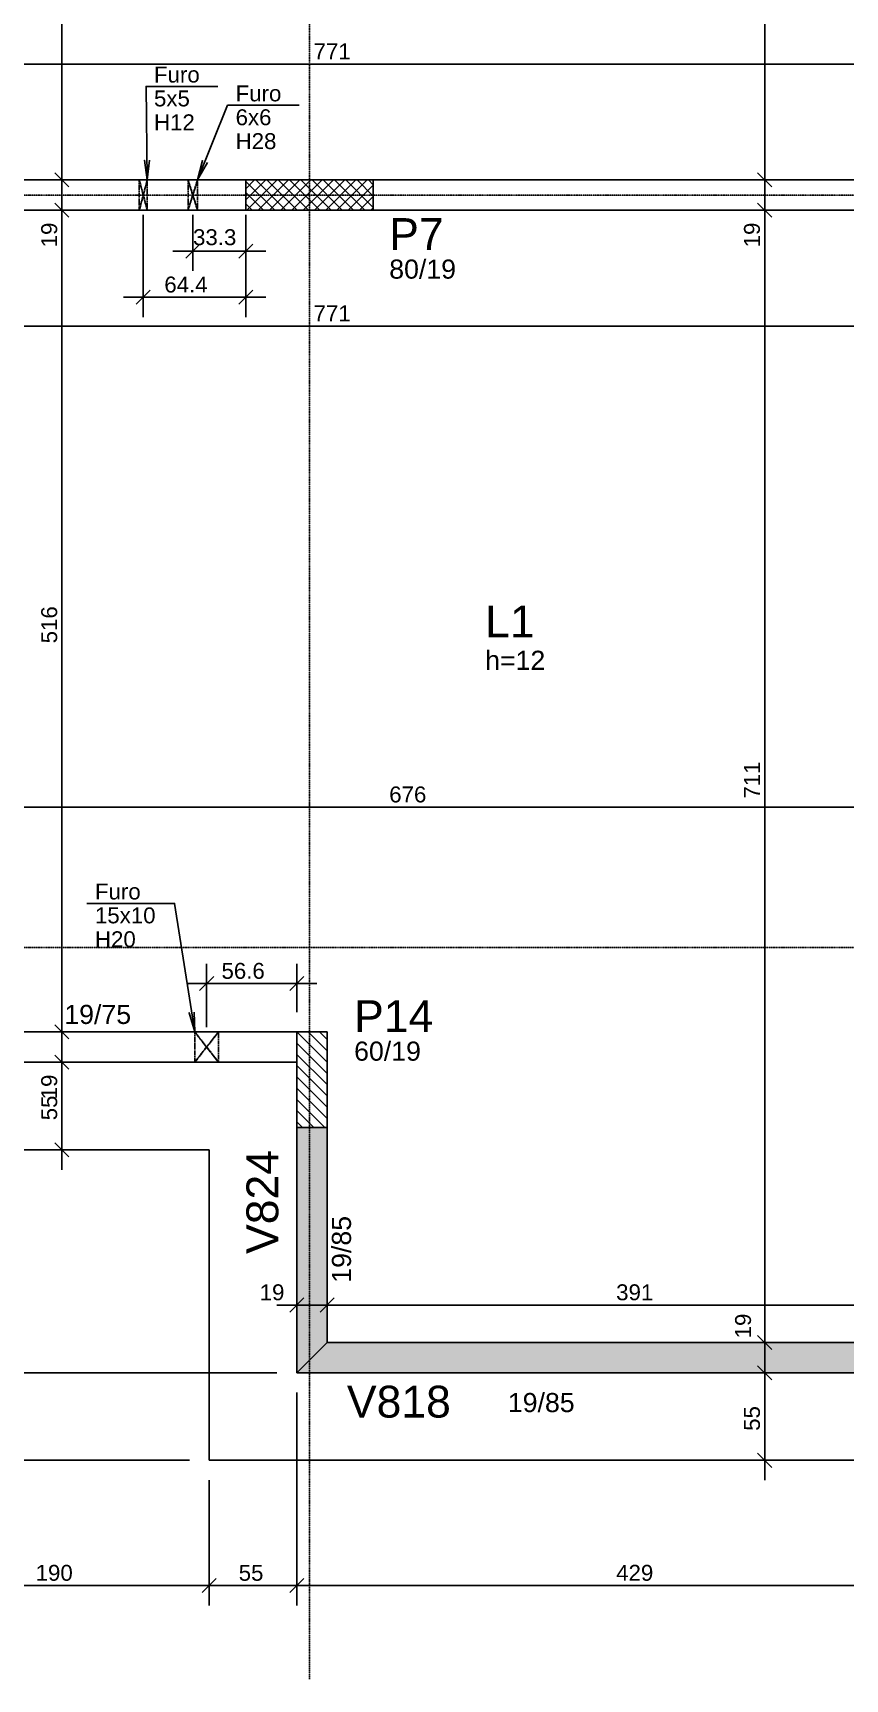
# Model space of a CAD drawing. Extents: x 37185 to 43130, y -8131 to -3926.
# Drawn here: x 38280 to 38790, y -6341 to -5308 of the extents above; entities that cross this region are included whole.
import ezdxf

# ---------------------------------------------------------------- set-up
doc = ezdxf.new("R2010")
doc.units = 0
doc.header["$MEASUREMENT"] = 0
doc.linetypes.add('ESTILO_TQS_0001', pattern=[1, 0.7, -0.3])
doc.linetypes.add('ESTILO_TQS_0004', pattern=[1.12, 0.5, -0.2, 0.01, -0.2, 0.01, -0.2])
for name, color, linetype in [('37', 4, 'CONTINUOUS'), ('39', 74, 'CONTINUOUS'), ('40', 240, 'CONTINUOUS'), ('42', 3, 'CONTINUOUS'), ('43', 3, 'CONTINUOUS'), ('44', 3, 'CONTINUOUS'), ('45', 2, 'CONTINUOUS'), ('46', 2, 'CONTINUOUS'), ('47', 2, 'CONTINUOUS'), ('53', 242, 'CONTINUOUS'), ('54', 242, 'CONTINUOUS'), ('56', 51, 'CONTINUOUS'), ('70', 160, 'CONTINUOUS'), ('75', 9, 'CONTINUOUS'), ('80', 6, 'CONTINUOUS'), ('82', 252, 'CONTINUOUS')]:
    doc.layers.add(name, color=color, linetype=linetype)
doc.styles.add('TQS_ARIAL', font='arial.ttf')

msp = doc.modelspace()

# ---------------------------------------------------------------- linework, layer by layer
at = {"layer": '37', "linetype": 'Continuous'}
for points in [[(38413.763, -5400.101), (38084.763, -5400.101)], [(38855.763, -5400.101), (38493.763, -5400.101)], [(38084.763, -5419.101), (38413.763, -5419.101)], [(38493.763, -5419.101), (38855.763, -5419.101)], [(38445.763, -5935.101), (38179.763, -5935.101)], [(38179.763, -5954.101), (38445.763, -5954.101)], [(38445.763, -5995.101), (38445.763, -6149.101)], [(38464.763, -6130.101), (38464.763, -5995.101)], [(38855.763, -6130.101), (38464.763, -6130.101)], [(38445.763, -6149.101), (38874.763, -6149.101)]]:
    msp.add_lwpolyline(points, dxfattribs=at)
at = {"layer": '39', "linetype": 'Continuous'}
for p, q in [((38445.763, -5942.111), (38464.763, -5961.111)), ((38445.824, -5935.101), (38464.763, -5954.04)), ((38452.895, -5935.101), (38464.763, -5946.969)), ((38459.966, -5935.101), (38464.763, -5939.898)), ((38445.763, -5949.182), (38464.763, -5968.182)), ((38445.763, -5956.253), (38464.763, -5975.253)), ((38445.763, -5963.324), (38464.763, -5982.324)), ((38445.763, -5970.395), (38464.763, -5989.395)), ((38445.763, -5977.466), (38463.398, -5995.101)), ((38445.763, -5984.537), (38456.327, -5995.101)), ((38445.763, -5991.608), (38449.256, -5995.101))]:
    msp.add_line(p, q, dxfattribs=at)
msp.add_lwpolyline([(38464.763, -5995.101), (38464.763, -5935.101), (38445.763, -5935.101), (38445.763, -5995.101), (38464.763, -5995.101)], dxfattribs=at)
at = {"layer": '40', "linetype": 'Continuous'}
for p, q in [((38413.763, -5412.663), (38426.326, -5400.101)), ((38413.763, -5405.592), (38419.255, -5400.101)), ((38413.763, -5400.994), (38431.87, -5419.101)), ((38414.397, -5419.101), (38433.397, -5400.101)), ((38419.941, -5400.101), (38438.941, -5419.101)), ((38421.468, -5419.101), (38440.468, -5400.101)), ((38427.012, -5400.101), (38446.012, -5419.101)), ((38428.539, -5419.101), (38447.539, -5400.101)), ((38434.083, -5400.101), (38453.083, -5419.101)), ((38435.61, -5419.101), (38454.61, -5400.101)), ((38441.154, -5400.101), (38460.154, -5419.101)), ((38442.681, -5419.101), (38461.681, -5400.101)), ((38448.225, -5400.101), (38467.225, -5419.101)), ((38449.752, -5419.101), (38468.752, -5400.101)), ((38455.296, -5400.101), (38474.296, -5419.101)), ((38456.823, -5419.101), (38475.823, -5400.101)), ((38462.367, -5400.101), (38481.367, -5419.101)), ((38463.894, -5419.101), (38482.894, -5400.101)), ((38469.438, -5400.101), (38488.438, -5419.101)), ((38470.965, -5419.101), (38489.965, -5400.101)), ((38476.509, -5400.101), (38493.763, -5417.354)), ((38478.036, -5419.101), (38493.763, -5403.374)), ((38483.58, -5400.101), (38493.763, -5410.283)), ((38490.651, -5400.101), (38493.763, -5403.212)), ((38413.763, -5408.065), (38424.799, -5419.101)), ((38413.763, -5415.136), (38417.728, -5419.101)), ((38485.107, -5419.101), (38493.763, -5410.445)), ((38492.178, -5419.101), (38493.763, -5417.516))]:
    msp.add_line(p, q, dxfattribs=at)
msp.add_lwpolyline([(38413.763, -5419.101), (38493.763, -5419.101), (38493.763, -5400.101), (38413.763, -5400.101), (38413.763, -5419.101)], dxfattribs=at)
at = {"layer": '53', "linetype": 'ESTILO_TQS_0001'}
for points in [[(38349.337, -5409.601), (38346.837, -5419.101), (38351.837, -5419.101), (38349.337, -5409.601), (38351.837, -5419.101), (38351.837, -5400.101), (38349.337, -5409.601), (38351.837, -5400.101), (38346.837, -5400.101), (38349.337, -5409.601), (38346.837, -5400.101), (38346.837, -5419.101), (38349.337, -5409.601)], [(38380.442, -5409.601), (38377.442, -5419.101), (38383.442, -5419.101), (38380.442, -5409.601), (38383.442, -5419.101), (38383.442, -5400.101), (38380.442, -5409.601), (38383.442, -5400.101), (38377.442, -5400.101), (38380.442, -5409.601), (38377.442, -5400.101), (38377.442, -5419.101), (38380.442, -5409.601)], [(38389.13, -5944.601), (38381.63, -5954.101), (38396.63, -5954.101), (38389.13, -5944.601), (38396.63, -5954.101), (38396.63, -5935.101), (38389.13, -5944.601), (38396.63, -5935.101), (38381.63, -5935.101), (38389.13, -5944.601), (38381.63, -5935.101), (38381.63, -5954.101), (38389.13, -5944.601)]]:
    msp.add_lwpolyline(points, dxfattribs=at)
at = {"layer": '56', "linetype": 'Continuous'}
for points in [[(38464.763, -6130.101), (38464.763, -5995.201), (38445.763, -5995.201), (38445.763, -6149.101), (38464.763, -6130.101)], [(38445.763, -6149.101), (38874.763, -6149.101), (38855.763, -6130.101), (38464.763, -6130.101), (38445.763, -6149.101)]]:
    msp.add_lwpolyline(points, dxfattribs=at)
for points in [[(38464.763, -6130.101), (38464.763, -5995.201), (38445.763, -5995.201)], [(38464.763, -6130.101), (38445.763, -5995.201), (38445.763, -6149.101)], [(38464.763, -6130.101), (38445.763, -6149.101), (38464.763, -6130.101)], [(38445.763, -6149.101), (38874.763, -6149.101), (38855.763, -6130.101)], [(38445.763, -6149.101), (38855.763, -6130.101), (38464.763, -6130.101)], [(38445.763, -6149.101), (38464.763, -6130.101), (38445.763, -6149.101)]]:
    msp.add_solid(points, dxfattribs=at)
at = {"layer": '70', "linetype": 'ESTILO_TQS_0004'}
for p, q in [((38453.763, -4407.98), (38453.763, -6341.477)), ((37864.905, -5409.601), (40200.085, -5409.601)), ((37864.905, -5882.1), (40200.085, -5882.1))]:
    msp.add_line(p, q, dxfattribs=at)
at = {"layer": '75', "linetype": 'Continuous'}
for p, q in [((38298.263, -5412.601), (38298.263, -4871.6)), ((38739.5, -5412.601), (38739.5, -4871.6)), ((38072.263, -5327.35), (38868.263, -5327.35)), ((38302.682, -5404.52), (38293.844, -5395.681)), ((38302.682, -5404.52), (38293.844, -5395.681)), ((38298.263, -5431.601), (38298.263, -5387.601)), ((38743.92, -5404.52), (38735.081, -5395.681)), ((38743.92, -5404.52), (38735.081, -5395.681)), ((38739.5, -5431.601), (38739.5, -5387.601)), ((38298.263, -5400.101), (38298.263, -5400.101)), ((38298.263, -5400.101), (38298.263, -5400.101)), ((38660.263, -5400.101), (38660.263, -5400.101)), ((38660.263, -5400.101), (38660.263, -5400.101)), ((38672.763, -5400.101), (38752, -5400.101)), ((38672.763, -5400.101), (38752, -5400.101)), ((38302.682, -5423.52), (38293.844, -5414.681)), ((38302.682, -5423.52), (38293.844, -5414.681)), ((38298.263, -5947.601), (38298.263, -5406.601)), ((38349.337, -5409.601), (38349.337, -5409.601)), ((38380.442, -5409.601), (38380.442, -5409.601)), ((38413.763, -5409.601), (38413.763, -5409.601)), ((38743.92, -5423.52), (38735.081, -5414.681)), ((38743.92, -5423.52), (38735.081, -5414.681)), ((38739.5, -6142.601), (38739.5, -5406.601)), ((38298.263, -5419.101), (38298.263, -5419.101)), ((38298.263, -5419.101), (38298.263, -5419.101)), ((38349.337, -5422.101), (38349.337, -5486.28)), ((38380.442, -5422.101), (38380.442, -5457.28)), ((38413.763, -5419.101), (38413.763, -5419.101)), ((38413.763, -5422.101), (38413.763, -5457.28)), ((38660.263, -5419.101), (38660.263, -5419.101)), ((38660.263, -5419.101), (38660.263, -5419.101)), ((38672.763, -5419.101), (38752, -5419.101)), ((38672.763, -5419.101), (38752, -5419.101)), ((38413.763, -5431.601), (38413.763, -5486.28)), ((38367.942, -5444.78), (38426.263, -5444.78)), ((38376.023, -5449.2), (38384.862, -5440.361)), ((38409.344, -5449.2), (38418.182, -5440.361)), ((38336.837, -5473.78), (38426.263, -5473.78)), ((38344.918, -5478.2), (38353.757, -5469.361)), ((38409.344, -5478.2), (38418.182, -5469.361)), ((38072.263, -5491.851), (38868.263, -5491.851)), ((38167.263, -5793.975), (38868.263, -5793.975)), ((38384.71, -5909.18), (38393.549, -5900.341)), ((38389.13, -5932.101), (38389.13, -5892.26)), ((38441.344, -5909.18), (38450.182, -5900.341)), ((38445.763, -5922.601), (38445.763, -5892.26)), ((38376.63, -5904.76), (38458.263, -5904.76)), ((38298.263, -5966.601), (38298.263, -5922.601)), ((38302.682, -5939.52), (38293.844, -5930.681)), ((38302.682, -5939.52), (38293.844, -5930.681)), ((38298.263, -5935.101), (38298.263, -5935.101)), ((38298.263, -5935.101), (38298.263, -5935.101)), ((38298.263, -6021.6), (38298.263, -5941.601)), ((38445.763, -5935.101), (38445.763, -5935.101)), ((38302.682, -5958.52), (38293.844, -5949.681)), ((38302.682, -5958.52), (38293.844, -5949.681)), ((38389.13, -5944.601), (38389.13, -5944.601)), ((38298.263, -5954.101), (38298.263, -5954.101)), ((38298.263, -5954.101), (38298.263, -5954.101)), ((38302.682, -6013.52), (38293.844, -6004.681)), ((38298.263, -6009.1), (38298.263, -6009.1)), ((38433.263, -6106.601), (38477.263, -6106.601)), ((38441.344, -6111.02), (38450.182, -6102.181)), ((38445.763, -6106.601), (38445.763, -6106.601)), ((38452.263, -6106.601), (38868.263, -6106.601)), ((38460.344, -6111.02), (38469.182, -6102.181)), ((38460.344, -6111.02), (38469.182, -6102.181)), ((38464.763, -6106.601), (38464.763, -6106.601)), ((38464.763, -6106.601), (38464.763, -6106.601)), ((38739.5, -6161.601), (38739.5, -6117.601)), ((38743.92, -6134.52), (38735.081, -6125.681)), ((38743.92, -6134.52), (38735.081, -6125.681)), ((38660.263, -6130.101), (38660.263, -6130.101)), ((38660.263, -6130.101), (38660.263, -6130.101)), ((38672.763, -6130.101), (38752, -6130.101)), ((38672.763, -6130.101), (38752, -6130.101)), ((38739.5, -6136.601), (38739.5, -6216.6)), ((38433.263, -6149.101), (37957.776, -6149.101)), ((38433.263, -6149.101), (37957.776, -6149.101)), ((38445.763, -6149.101), (38445.763, -6149.101)), ((38445.763, -6149.101), (38445.763, -6149.101)), ((38445.763, -6149.101), (38445.763, -6149.101)), ((38445.763, -6149.101), (38445.763, -6149.101)), ((38660.263, -6149.101), (38660.263, -6149.101)), ((38672.763, -6149.101), (38752, -6149.101)), ((38688.691, -6149.101), (38688.691, -6149.101)), ((38701.191, -6149.101), (38752, -6149.101)), ((38743.92, -6153.52), (38735.081, -6144.681)), ((38735.081, -6144.681), (38743.92, -6153.52)), ((38445.763, -6161.601), (38445.763, -6295.245)), ((38445.763, -6161.601), (38445.763, -6295.245)), ((38735.081, -6199.681), (38743.92, -6208.52)), ((38378.263, -6204.1), (37885.373, -6204.1)), ((38378.263, -6204.1), (37957.776, -6204.1)), ((38390.763, -6204.1), (38390.763, -6204.1)), ((38390.763, -6204.1), (38390.763, -6204.1)), ((38390.763, -6204.1), (38390.763, -6204.1)), ((38390.763, -6204.1), (38390.763, -6204.1)), ((38691.959, -6204.1), (38691.959, -6204.1)), ((38704.459, -6204.1), (38752, -6204.1)), ((38390.763, -6216.6), (38390.763, -6295.245)), ((38390.763, -6216.6), (38390.763, -6295.245)), ((38188.263, -6282.745), (38403.263, -6282.745)), ((38378.263, -6282.745), (38458.263, -6282.745)), ((38386.344, -6287.165), (38395.182, -6278.326)), ((38386.344, -6287.165), (38395.182, -6278.326)), ((38433.263, -6282.745), (38887.263, -6282.745)), ((38441.344, -6287.165), (38450.182, -6278.326)), ((38441.344, -6287.165), (38450.182, -6278.326))]:
    msp.add_line(p, q, dxfattribs=at)
for points in [[(38396.075, -5341.423), (38351.075, -5341.423), (38351.837, -5400.101), (38350.045, -5387.73), (38351.837, -5400.101), (38353.308, -5387.687)], [(38447.319, -5353.244), (38402.319, -5353.244), (38383.442, -5400.101), (38386.56, -5387.996), (38383.442, -5400.101), (38389.587, -5389.215)], [(38313.997, -5854.411), (38368.997, -5854.411), (38381.63, -5935.101), (38378.101, -5923.109), (38381.63, -5935.101), (38381.325, -5922.605)]]:
    msp.add_lwpolyline(points, dxfattribs=at)
at = {"layer": '80', "linetype": 'Continuous'}
for p, q in [((38200.763, -6009.1), (38390.763, -6009.1)), ((38390.763, -6009.1), (38390.763, -6204.1)), ((38390.763, -6204.1), (39734.763, -6204.1))]:
    msp.add_line(p, q, dxfattribs=at)
at = {"layer": '82', "linetype": 'Continuous'}
for p, q in [((38453.763, -5409.601), (38453.763, -5409.601)), ((38455.263, -5965.101), (38455.263, -5965.101))]:
    msp.add_line(p, q, dxfattribs=at)

# ---------------------------------------------------------------- texts
at = {"layer": '42', "linetype": 'Continuous', "style": 'TQS_ARIAL'}
msp.add_text('V824', height=20, rotation=90, dxfattribs=at).set_placement((38434.108, -6074.5))
msp.add_text('V818', height=20, dxfattribs=at).set_placement((38477.204, -6177.264))
at = {"layer": '43', "linetype": 'Continuous', "style": 'TQS_ARIAL'}
for s, p in [('P7', (38503.763, -5444.101)), ('P14', (38481.72, -5935.168))]:
    msp.add_text(s, height=20, dxfattribs=at).set_placement(p)
at = {"layer": '44', "linetype": 'Continuous', "style": 'TQS_ARIAL'}
msp.add_text('L1', height=20, dxfattribs=at).set_placement((38563.994, -5687.337))
at = {"layer": '45', "linetype": 'Continuous', "style": 'TQS_ARIAL'}
for s, p in [('19/75', (38299.763, -5930.101)), ('19/85', (38578.242, -6173.831))]:
    msp.add_text(s, height=12, dxfattribs=at).set_placement(p)
msp.add_text('19/85', height=12, rotation=90, dxfattribs=at).set_placement((38479.763, -6092.601))
at = {"layer": '46', "linetype": 'Continuous', "style": 'TQS_ARIAL'}
for s, p in [('80/19', (38503.763, -5462.101)), ('60/19', (38481.72, -5953.168))]:
    msp.add_text(s, height=12, dxfattribs=at).set_placement(p)
at = {"layer": '47', "linetype": 'Continuous', "style": 'TQS_ARIAL'}
msp.add_text('h=12', height=12, dxfattribs=at).set_placement((38563.994, -5707.737))
at = {"layer": '54', "linetype": 'Continuous', "style": 'TQS_ARIAL'}
for s, p in [('Furo', (38356.075, -5338.923)), ('5x5', (38356.075, -5353.923)), ('Furo', (38407.319, -5350.744)), ('H12', (38356.075, -5368.923)), ('6x6', (38407.319, -5365.744)), ('H28', (38407.319, -5380.744)), ('Furo', (38318.997, -5851.911)), ('15x10', (38318.997, -5866.911)), ('H20', (38318.997, -5881.911))]:
    msp.add_text(s, height=10, dxfattribs=at).set_placement(p)
at = {"layer": '75', "linetype": 'Continuous', "style": 'TQS_ARIAL'}
for s, p in [('771', (38456.263, -5324.35)), ('33.3', (38380.584, -5441.054)), ('64.4', (38362.55, -5470.78)), ('771', (38456.263, -5488.851)), ('676', (38503.763, -5790.975)), ('56.6', (38398.446, -5901.76)), ('19', (38422.43, -6103.601)), ('391', (38646.263, -6103.601)), ('190', (38281.763, -6279.745)), ('55', (38409.263, -6279.745)), ('429', (38646.263, -6279.745))]:
    msp.add_text(s, height=10, dxfattribs=at).set_placement(p)
for s, p in [('19', (38295.263, -5442.434)), ('19', (38736.5, -5442.434)), ('516', (38295.263, -5691.101)), ('711', (38736.5, -5788.601)), ('19', (38295.263, -5977.434)), ('55', (38295.263, -5990.601)), ('19', (38730.907, -6127.531)), ('55', (38736.5, -6185.601))]:
    msp.add_text(s, height=10, rotation=90, dxfattribs=at).set_placement(p)

doc.saveas('drawing.dxf')
